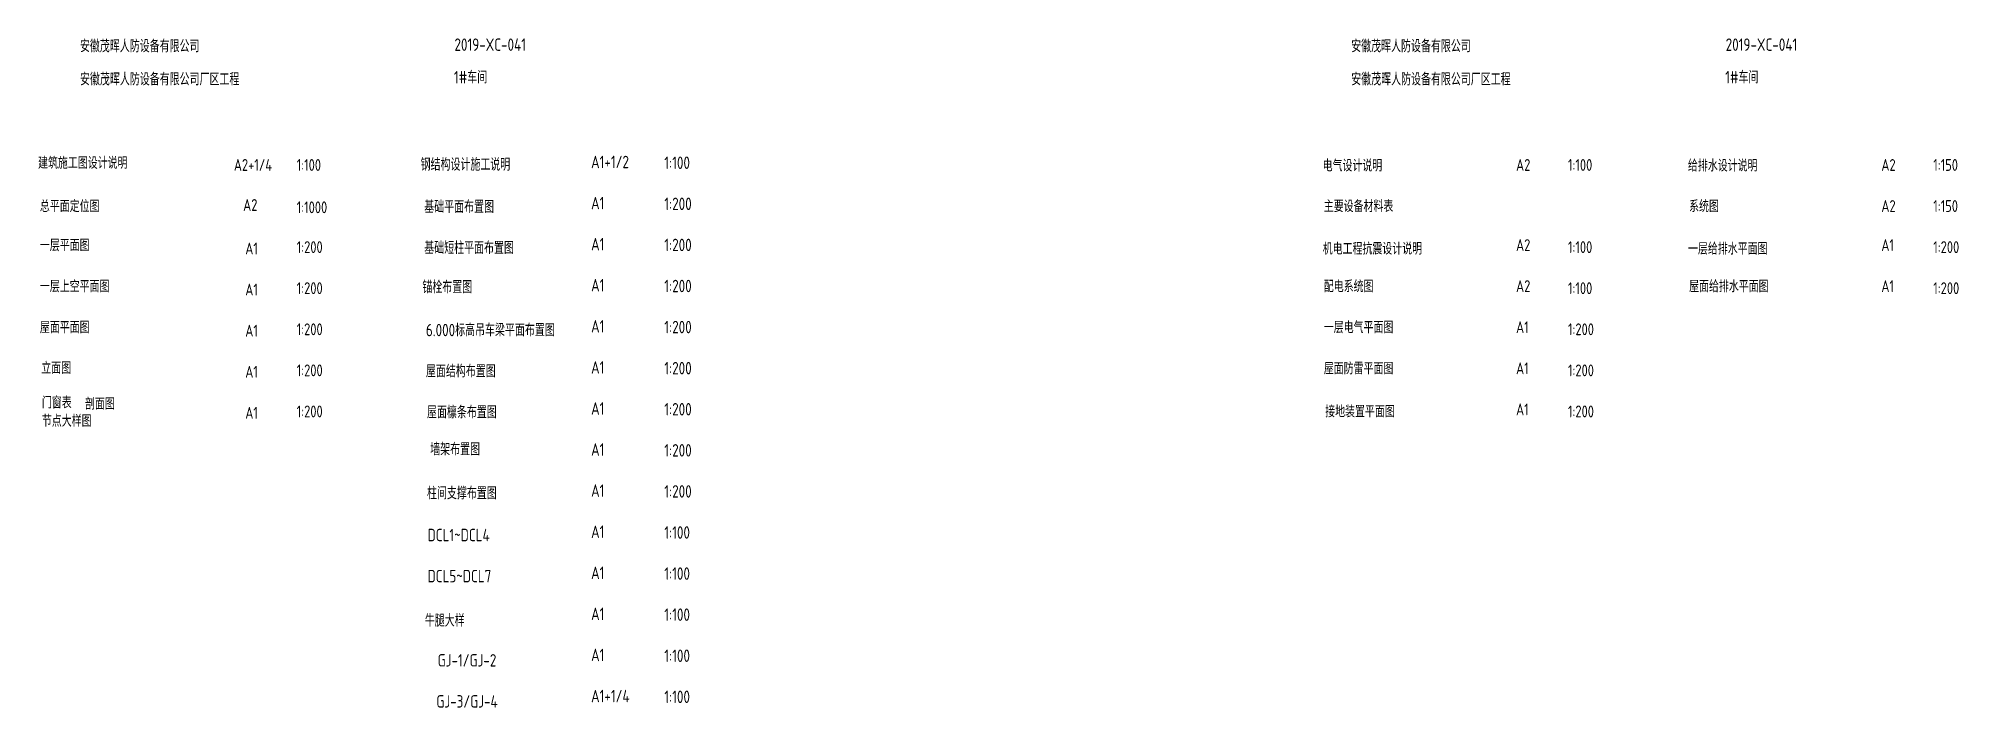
# Model space of a CAD drawing. Extents: x 185245 to 1992634, y -19957 to 755165.
# Drawn here: x 206995 to 252485, y 617242 to 633102 of the extents above.
import ezdxf
from ezdxf.enums import TextEntityAlignment as Align

# ---------------------------------------------------------------- set-up
doc = ezdxf.new("R2010")
doc.units = 0
doc.header["$LTSCALE"] = 1000
doc.header["$MEASUREMENT"] = 0
doc.layers.add('layer 1', color=7, linetype='Continuous')
doc.layers.add('PUB_TEXT', color=7, linetype='Continuous')
doc.styles.add('_HZDX', font='atssdeng.shx', dxfattribs={"width": 0.8, "bigfont": 'atssdchn.shx'})

msp = doc.modelspace()

# ---------------------------------------------------------------- texts
at = {"layer": 'layer 1', "style": '_HZDX', "width": 0.8}
for s, height, p in [('安徽茂晖人防设备有限公司', 295.033, (207979.1, 632771.8)), ('2019-XC-041', 295.033, (216851.4, 632805.7)), ('安徽茂晖人防设备有限公司', 295.033, (238095.7, 632771.8)), ('2019-XC-041', 295.033, (246968, 632805.7)), ('1#车间', 295.03, (216839.3, 632033.1)), ('1#车间', 295.03, (246955.9, 632033.1)), ('安徽茂晖人防设备有限公司厂区工程', 295.033, (207980, 631986.4, -220.1)), ('安徽茂晖人防设备有限公司厂区工程', 295.033, (238096.6, 631986.4, -220.1))]:
    msp.add_text(s, height=height, dxfattribs=at).set_placement(p)
at = {"layer": 'PUB_TEXT', "style": '_HZDX', "width": 0.8}
for s, height, p in [('建筑施工图设计说明', 280.28, (206987.2, 630010.8)), ('A2+1/4', 280.28, (211625.5, 629962)), ('1:100', 280.28, (213113.9, 629962)), ('钢结构设计施工说明', 295.03, (216049.3, 629965.3)), ('A1+1/2', 295.03, (220088.5, 630025.2)), ('1:100', 295.03, (221823.6, 630007)), ('总平面定位图', 280.28, (207030.1, 628984.1)), ('A2', 280.28, (211845.2, 629012.8)), ('1:1000', 280.28, (213113.9, 628958.3)), ('基础平面布置图', 295.03, (216136.2, 628964.5)), ('A1', 295.03, (220088.5, 629051.6)), ('1:200', 295.03, (221823.6, 629033.3)), ('一层平面图', 280.28, (207030.1, 628059.1)), ('A1', 280.28, (211895.7, 627981.7)), ('1:200', 280.28, (213113.9, 628014.8)), ('基础短柱平面布置图', 295.03, (216136.2, 627990.9)), ('A1', 295.03, (220088.5, 628078)), ('1:200', 295.03, (221823.6, 628059.7)), ('一层上空平面图', 280.28, (207030.1, 627085.5)), ('1:200', 280.28, (213113.9, 627041.2)), ('锚栓布置图', 295.03, (216092.1, 627062)), ('A1', 295.03, (220088.5, 627104.4)), ('1:200', 295.03, (221823.6, 627086.1)), ('A1', 280.28, (211895.7, 627008.1)), ('屋面平面图', 280.28, (207030.1, 626114.5)), ('A1', 295.03, (220088.5, 626130.8)), ('1:200', 295.03, (221823.6, 626112.5)), ('A1', 280.28, (211895.7, 626034.5)), ('1:200', 280.28, (213113.9, 626067.5)), ('6.000标高吊车梁平面布置图', 295.033, (216175.6, 626042.2)), ('立面图', 280.28, (207063.2, 625151.2, 0)), ('A1', 280.28, (211895.7, 625060.9)), ('1:200', 280.28, (213113.9, 625093.9)), ('屋面结构布置图', 295.03, (216175.6, 625068.6)), ('A1', 295.03, (220088.5, 625157.2)), ('1:200', 295.03, (221823.6, 625138.9)), ('门窗表', 280.28, (207077.9, 624330.6, 0)), ('剖面图', 280.28, (208097.9, 624302.3, 0)), ('节点大样图', 280.28, (207077.9, 623897.1, 0)), ('A1', 280.28, (211895.7, 624087.3)), ('1:200', 280.28, (213113.9, 624120.3)), ('屋面檩条布置图', 295.03, (216201, 624094.9)), ('A1', 295.03, (220088.5, 624183.6)), ('1:200', 295.03, (221823.6, 624165.3)), ('墙架布置图', 295.03, (216277.5, 623217.1, 6.9)), ('A1', 295.03, (220088.5, 623210)), ('1:200', 295.03, (221823.6, 623191.7)), ('柱间支撑布置图', 295.03, (216201, 622177.4, 6.9)), ('A1', 295.03, (220088.5, 622236.4)), ('1:200', 295.03, (221823.6, 622218.1)), ('DCL1~DCL4', 295.03, (216214.2, 621184.2)), ('A1', 295.03, (220088.5, 621262.8)), ('1:100', 295.03, (221823.6, 621244.5)), ('DCL5~DCL7', 295.03, (216214.2, 620210.6)), ('A1', 295.03, (220088.5, 620289.2)), ('1:100', 295.03, (221823.6, 620270.9)), ('A1', 295.03, (220088.5, 619315.5)), ('1:100', 295.03, (221823.6, 619297.3)), ('牛腿大样', 295.03, (216149.7, 619158.8, -6.9)), ('A1', 295.03, (220088.5, 618341.9)), ('1:100', 295.03, (221823.6, 618323.6)), ('A1+1/4', 295.03, (220088.5, 617368.3)), ('1:100', 295.03, (221823.6, 617350))]:
    msp.add_text(s, height=height, dxfattribs=at).set_placement(p)
at = {"layer": 'PUB_TEXT', "lineweight": -3, "style": '_HZDX', "width": 0.8}
for s, p in [('电气设计说明', (237419, 629947.1)), ('A2', (242001.3, 629962)), ('1:100', (243230.6, 629962)), ('给排水设计说明', (246073.3, 629947.1)), ('A2', (250655.6, 629962)), ('1:150', (251884.9, 629962)), ('主要设备材料表', (237446.5, 628984.1)), ('系统图', (246100.8, 628984.1)), ('A2', (250655.6, 628988.4)), ('1:150', (251884.9, 628988.4)), ('机电工程抗震设计说明', (237420.5, 627977.8)), ('A2', (242001.3, 628063.4)), ('1:100', (243230.6, 628014.8)), ('一层给排水平面图', (246074.8, 627977.8)), ('A1', (250655.6, 628063.4)), ('1:200', (251884.9, 628014.8)), ('配电系统图', (237446.5, 627085.5)), ('A2', (242001.3, 627089.8)), ('1:100', (243230.6, 627041.2)), ('屋面给排水平面图', (246100.8, 627085.5)), ('A1', (250655.6, 627089.8)), ('1:200', (251884.9, 627041.2)), ('一层电气平面图', (237446.5, 626114.5)), ('A1', (242001.3, 626116.2)), ('1:200', (243230.6, 626067.5)), ('屋面防雷平面图', (237446.5, 625140.9)), ('A1', (242001.3, 625142.6)), ('1:200', (243230.6, 625093.9)), ('接地装置平面图', (237479.5, 624120, 0)), ('A1', (242001.3, 624169)), ('1:200', (243230.6, 624120.3))]:
    msp.add_text(s, height=280.28, dxfattribs=at).set_placement(p)
at = {"layer": 'PUB_TEXT', "style": '_HZDX', "width": 0.8}
for s, p in [('GJ-1/GJ-2', (217148.4, 618362.8, -206.9)), ('GJ-3/GJ-4', (217148.4, 617389.2, -206.9))]:
    msp.add_text(s, height=295.03, dxfattribs=at).set_placement(p, align=Align.MIDDLE_CENTER)

doc.saveas('drawing.dxf')
